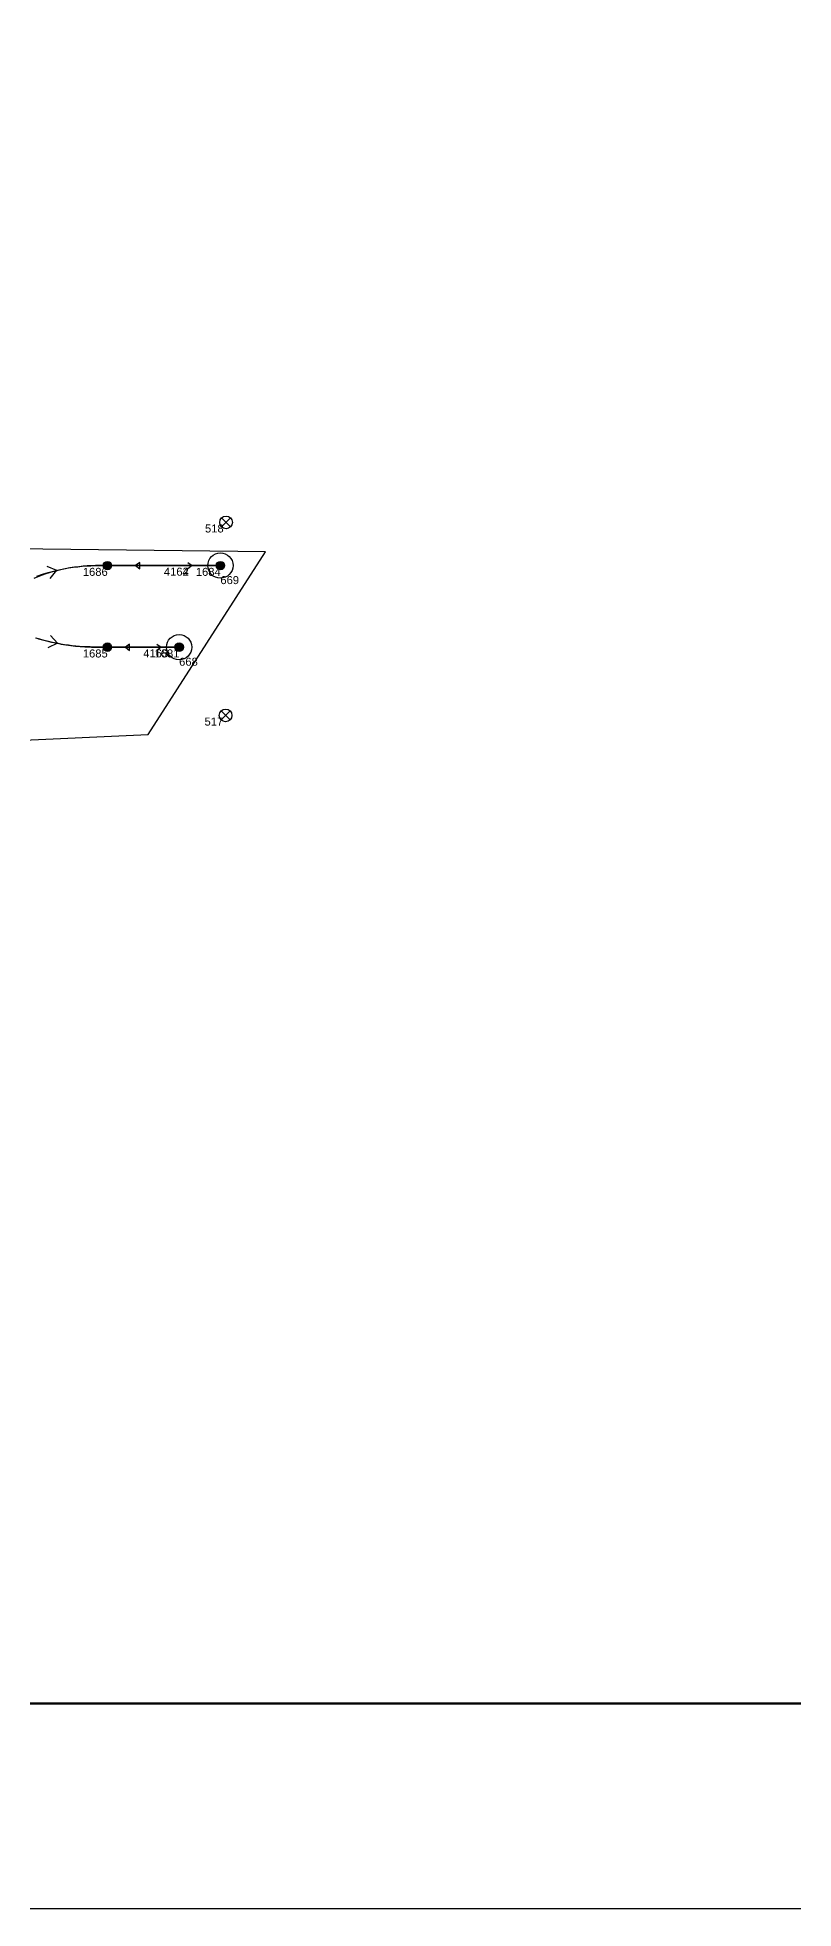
# Model space of a CAD drawing. Header units: millimetres. Extents: x 1508 to 209369, y 3688 to 146097.
# Drawn here: x 122098 to 140062, y 3728 to 48151 of the extents above; entities that cross this region are included whole.
import ezdxf

# ---------------------------------------------------------------- set-up
doc = ezdxf.new("R2010")
doc.units = ezdxf.units.MM
doc.layers.add('CAXA0', color=7, linetype='Continuous', lineweight=70)
for name, color, linetype, true_color in [('Ndc8_Activity_BanYun', 1, 'Continuous', 0xff0000), ('Ndc8_Activity_BanYunID', 1, 'Continuous', 0xff0000), ('Ndc8_Cluster', 7, 'Continuous', 0x808000), ('Ndc8_NavigationArea', 7, 'Continuous', 0x800080), ('Ndc8_Point', 7, 'Continuous', 0x000080), ('Ndc8_PointID', 7, 'Continuous', 0x000080), ('Ndc8_Reflector', 7, 'Continuous', 0x008000), ('Ndc8_ReflectorID', 7, 'Continuous', 0x008000), ('Ndc8_SD1_BWD_AutoLoadEnabled', 7, 'Continuous', 0x0080c0), ('Ndc8_SD1_BWD_LoadOperation', 5, 'Continuous', 0x0000ff), ('Ndc8_SD1_BWD_LoadOperationID', 5, 'Continuous', 0x0000ff), ('Ndc8_SD1_Fwd_NoForkAutoAdjust', 5, 'Continuous', 0x0000ff), ('Ndc8_SD1_Fwd_NoForkAutoAdjustID', 5, 'Continuous', 0x0000ff), ('Ndc8_SD1_JiangCha', 7, 'Continuous', 0x0000a0)]:
    doc.layers.add(name, color=color, linetype=linetype, true_color=true_color)
doc.styles.add('Ndc8Style', font='arial.ttf', dxfattribs={"height": 0.2})

msp = doc.modelspace()

# ---------------------------------------------------------------- hatches: boundary and pattern name
at = {"layer": 'Ndc8_Point'}
h = msp.add_hatch(color=256, dxfattribs=at)
edge = h.paths.add_edge_path(flags=0)
edge.add_arc((123761, 35612), 100, 0, 360)
h = msp.add_hatch(color=256, dxfattribs=at)
edge = h.paths.add_edge_path(flags=0)
edge.add_arc((126445, 35612), 100, 0, 360)
h = msp.add_hatch(color=256, dxfattribs=at)
edge = h.paths.add_edge_path(flags=0)
edge.add_arc((123761, 33674), 100, 0, 360)
h = msp.add_hatch(color=256, dxfattribs=at)
edge = h.paths.add_edge_path(flags=0)
edge.add_arc((125465, 33674), 100, 0, 360)

# ---------------------------------------------------------------- linework, layer by layer
at = {"layer": 'CAXA0', "linetype": 'Continuous', "lineweight": 70}
msp.add_line((5828, 8596), (194108, 8596), dxfattribs=at)
at = {"layer": 'Ndc8_Activity_BanYun'}
for centre in [(126445, 35612), (125465, 33674)]:
    msp.add_circle(centre, 300, dxfattribs=at)
at = {"layer": 'Ndc8_Cluster'}
msp.add_lwpolyline([(110552, 34684), (112621, 32713), (114559, 32686), (118121, 31300), (124729, 31601), (127515, 35935), (118916, 36038)], close=True, dxfattribs=at)
at = {"layer": 'Ndc8_NavigationArea'}
msp.add_lwpolyline([(1688, 3728), (209369, 3728), (209369, 146097), (1688, 146097)], close=True, dxfattribs=at)
at = {"layer": 'Ndc8_Point'}
for centre in [(123761, 35612), (126445, 35612), (123761, 33674), (125465, 33674)]:
    msp.add_circle(centre, 100, dxfattribs=at)
at = {"layer": 'Ndc8_Reflector'}
for p, q in [((126686, 36744), (126474, 36532)), ((126474, 36744), (126686, 36532)), ((126674, 32160), (126462, 31948)), ((126462, 32160), (126674, 31948))]:
    msp.add_line(p, q, dxfattribs=at)
for centre in [(126580, 36638), (126568, 32054)]:
    msp.add_circle(centre, 150, dxfattribs=at)
at = {"layer": 'Ndc8_SD1_BWD_AutoLoadEnabled'}
for points in [[(122085, 35360), (122222, 35407), (122222, 35407), (122355, 35448), (122482, 35483), (122605, 35513), (122723, 35537), (122838, 35558), (122949, 35574), (123057, 35586), (123163, 35596), (123266, 35603), (123367, 35607), (123467, 35610), (123566, 35611), (123664, 35612), (123761, 35612)], [(122321, 35599), (122550, 35500), (122391, 35307)], [(122066, 33893), (122128, 33875), (122190, 33858), (122190, 33858), (122251, 33841), (122312, 33825), (122371, 33811), (122431, 33796), (122490, 33783), (122548, 33771), (122606, 33759), (122664, 33748), (122721, 33738), (122777, 33729), (122834, 33721), (122890, 33713), (122946, 33706), (123001, 33700), (123001, 33700), (123056, 33695), (123111, 33690), (123166, 33687), (123221, 33684), (123275, 33681), (123330, 33679), (123384, 33677), (123438, 33676), (123492, 33675), (123546, 33675), (123600, 33674), (123654, 33674), (123707, 33674), (123761, 33674)], [(122407, 33953), (122573, 33766), (122347, 33659)]]:
    msp.add_lwpolyline(points, dxfattribs=at)
at = {"layer": 'Ndc8_SD1_BWD_LoadOperation'}
for points in [[(123761, 35612), (126445, 35612)], [(125674, 35687), (125774, 35612), (125674, 35537)], [(123761, 33674), (125465, 33674)], [(124939, 33749), (125039, 33674), (124939, 33599)]]:
    msp.add_lwpolyline(points, dxfattribs=at)
at = {"layer": 'Ndc8_SD1_Fwd_NoForkAutoAdjust'}
for points in [[(126445, 35612), (123761, 35612)], [(124432, 35612), (124532, 35537), (124532, 35687), (124432, 35612)], [(125465, 33674), (123761, 33674)], [(124187, 33674), (124287, 33599), (124287, 33749), (124187, 33674)]]:
    msp.add_lwpolyline(points, dxfattribs=at)
at = {"layer": 'Ndc8_SD1_JiangCha'}
for points in [[(123761, 35612), (123667, 35612), (123572, 35611), (123477, 35610), (123380, 35607), (123282, 35603), (123182, 35596), (123081, 35586), (122976, 35574), (122869, 35558), (122759, 35537), (122645, 35513), (122527, 35483), (122405, 35448), (122278, 35407), (122278, 35407), (122146, 35360), (122010, 35308)], [(123761, 33674), (123680, 33674), (123599, 33674), (123517, 33675), (123435, 33676), (123352, 33679), (123269, 33682), (123184, 33686), (123099, 33692), (123012, 33699), (122924, 33708), (122835, 33719), (122744, 33732), (122651, 33748), (122556, 33766), (122556, 33766), (122459, 33787), (122361, 33811), (122260, 33836), (122159, 33863), (122056, 33892)]]:
    msp.add_lwpolyline(points, dxfattribs=at)

# ---------------------------------------------------------------- texts
at = {"layer": 'Ndc8_Activity_BanYunID', "style": 'Ndc8Style'}
for s, p in [('669', (126445, 35172)), ('668', (125465, 33234))]:
    msp.add_text(s, height=190, dxfattribs=at).set_placement(p)
at = {"layer": 'Ndc8_PointID', "style": 'Ndc8Style'}
for s, p in [('1686', (123178, 35368)), ('1684', (125862, 35368)), ('1685', (123178, 33430)), ('1681', (124882, 33430))]:
    msp.add_text(s, height=190, dxfattribs=at).set_placement(p)
at = {"layer": 'Ndc8_ReflectorID', "style": 'Ndc8Style'}
for s, p in [('518', (126080, 36398)), ('517', (126068, 31814))]:
    msp.add_text(s, height=190, dxfattribs=at).set_placement(p)
at = {"layer": 'Ndc8_SD1_BWD_LoadOperationID', "style": 'Ndc8Style'}
for s, p in [('4162', (125103, 35372)), ('4163', (124613, 33434))]:
    msp.add_text(s, height=190, dxfattribs=at).set_placement(p)
at = {"layer": 'Ndc8_SD1_Fwd_NoForkAutoAdjustID', "style": 'Ndc8Style'}
for s, p in [('4164', (125103, 35372)), ('4165', (124613, 33434))]:
    msp.add_text(s, height=190, dxfattribs=at).set_placement(p)

doc.saveas('drawing.dxf')
